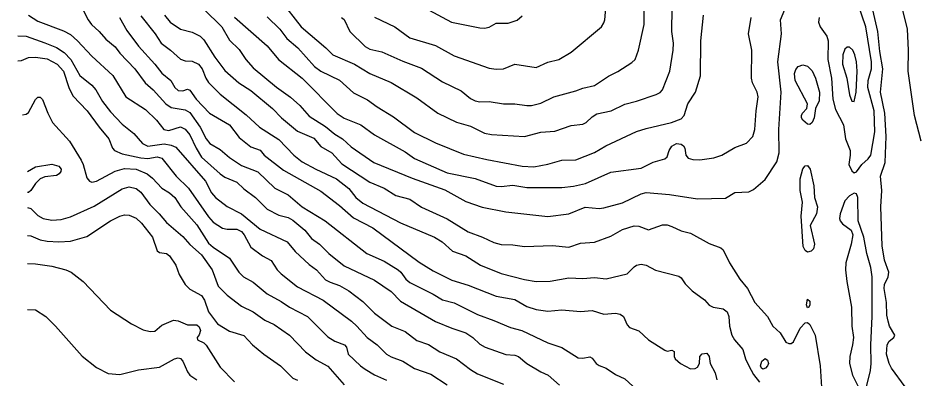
# Model space of a CAD drawing. Header units: inches. Extents: x 3311818 to 3313075, y 1372003 to 1372737.
# Drawn here: x 3311821 to 3311967.5, y 1372509.2 to 1372568 of the extents above; entities that cross this region are included whole.
import ezdxf

# ---------------------------------------------------------------- set-up
doc = ezdxf.new("R2010")
doc.units = ezdxf.units.IN
doc.header["$MEASUREMENT"] = 0

msp = doc.modelspace()

# ---------------------------------------------------------------- linework, layer by layer
for points, elevation in [([(3311879.1, 1372568.17), (3311882.37, 1372566.6), (3311884.82, 1372564.79), (3311888.99, 1372563.55), (3311892.06, 1372561.84), (3311897.78, 1372559.86), (3311898.92, 1372559.69), (3311900.07, 1372559.72), (3311901.97, 1372560.51), (3311905.4, 1372559.97), (3311907.31, 1372560.82), (3311909.12, 1372561.26), (3311911.12, 1372562.43), (3311916.05, 1372566.6), (3311916.46, 1372567.22), (3311916.59, 1372567.74), (3311917.02, 1372572.7)], 4488), ([(3311957.62, 1372542.93), (3311958.48, 1372544.11), (3311959.52, 1372545.06), (3311959.93, 1372545.64), (3311960.6, 1372549.45), (3311960.52, 1372552.88), (3311959.48, 1372556.69), (3311959.53, 1372557.83), (3311960.06, 1372559.74), (3311960.07, 1372560.88), (3311959.13, 1372566.6), (3311957.24, 1372572.18)], 4493), ([(3311863.8, 1372570.79), (3311867.13, 1372566.6), (3311871.15, 1372563.17), (3311872.3, 1372562.02), (3311875.82, 1372560.5), (3311878.34, 1372558.99), (3311881.77, 1372557.49), (3311885.96, 1372554.98), (3311889.39, 1372552.51), (3311892.44, 1372551.04), (3311894.73, 1372550.4), (3311897.02, 1372549.25), (3311898.16, 1372549.03), (3311903.5, 1372548.68), (3311906.16, 1372549.42), (3311908.45, 1372549.58), (3311911.12, 1372550.49), (3311913.03, 1372550.72), (3311913.58, 1372550.97), (3311914.55, 1372551.93), (3311915.31, 1372552.37), (3311917.62, 1372552.88), (3311919.89, 1372553.97), (3311921.79, 1372554.46), (3311924.97, 1372555.55), (3311925.6, 1372555.88), (3311925.99, 1372556.31), (3311927.21, 1372559.36), (3311927.77, 1372562.79), (3311927.79, 1372563.93), (3311927.54, 1372565.84), (3311927.6, 1372569.65)], 4490), ([(3311873.69, 1372568.12), (3311874.15, 1372567.78), (3311875.04, 1372565.84), (3311877.58, 1372563.35), (3311878.34, 1372562.92), (3311880.25, 1372562.53), (3311883.68, 1372560.96), (3311886.73, 1372559.83), (3311890.16, 1372557.59), (3311893.21, 1372556.14), (3311894.73, 1372554.92), (3311895.49, 1372554.52), (3311896.26, 1372554.37), (3311897.78, 1372554.43), (3311900.07, 1372554.05), (3311901.97, 1372554.05), (3311903.88, 1372553.75), (3311904.64, 1372553.78), (3311906.16, 1372554.14), (3311908.32, 1372555.16), (3311911.88, 1372556.14), (3311913.03, 1372556.6), (3311914.93, 1372557.03), (3311917.22, 1372558.55), (3311918.74, 1372559.3), (3311921.03, 1372560.74), (3311921.57, 1372561.26), (3311922.12, 1372562.79), (3311923.03, 1372566.98), (3311923.01, 1372570.41)], 4489), ([(3311831.46, 1372569.63), (3311832.4, 1372567.74), (3311832.96, 1372566.98), (3311834.2, 1372565.84), (3311835.27, 1372564.59), (3311836.8, 1372563.32), (3311837.56, 1372562.3), (3311840.01, 1372559.74), (3311841.69, 1372557.45), (3311843.03, 1372556.31), (3311845.1, 1372554.02), (3311845.95, 1372553.42), (3311848.23, 1372553.07), (3311848.99, 1372552.6), (3311850.67, 1372550.21), (3311851.66, 1372548.32), (3311852.26, 1372547.54), (3311853.95, 1372546.58), (3311855.47, 1372545.28), (3311857.38, 1372544), (3311860.05, 1372542.94), (3311862.86, 1372540.3), (3311865, 1372539.19), (3311867.29, 1372537.26), (3311871.03, 1372534.96), (3311877.84, 1372529.63), (3311880.63, 1372528.4), (3311882.92, 1372526.98), (3311883.38, 1372526.58), (3311884.2, 1372525.44), (3311884.82, 1372524.92), (3311888.63, 1372523), (3311890.16, 1372522.05), (3311892.06, 1372521.59), (3311895.87, 1372519.66), (3311898.54, 1372518.72), (3311901.21, 1372517.54), (3311903.06, 1372517.05), (3311907.31, 1372515.09), (3311909.6, 1372514.29), (3311912.26, 1372512.64), (3311913.03, 1372512.58), (3311914.17, 1372512.8), (3311914.55, 1372512.58), (3311915.22, 1372511.71), (3311915.69, 1372511.38), (3311916.84, 1372510.91), (3311918.36, 1372509.91), (3311919.89, 1372509.19), (3311922.55, 1372506.73)], 4497), ([(3311851.28, 1372569.46), (3311854.2, 1372566.6), (3311855.47, 1372564.43), (3311857, 1372562.9), (3311858.09, 1372561.26), (3311859.29, 1372559.88), (3311863.1, 1372556.76), (3311865.38, 1372555.14), (3311866.91, 1372553.73), (3311868.43, 1372552.02), (3311871.1, 1372550.35), (3311872.62, 1372549.09), (3311873.85, 1372548.3), (3311875.29, 1372546.99), (3311878.96, 1372544.49), (3311885.2, 1372541.91), (3311890.54, 1372540.01), (3311893.97, 1372538.12), (3311896.64, 1372537.18), (3311900.45, 1372536.43), (3311907.31, 1372535.67), (3311910.74, 1372536.12), (3311913.41, 1372537.19), (3311915.69, 1372536.98), (3311916.46, 1372537.05), (3311919.5, 1372537.87), (3311922.55, 1372539.38), (3311923.32, 1372539.56), (3311927.13, 1372539.22), (3311931.7, 1372538.53), (3311936.27, 1372538.65), (3311937.8, 1372539.56), (3311940.09, 1372539.69), (3311940.85, 1372540.04), (3311942.75, 1372541.69), (3311944.66, 1372544.58), (3311945, 1372546.02), (3311944.96, 1372549.83), (3311945.34, 1372555.93), (3311944.8, 1372560.88), (3311945.37, 1372565.46), (3311945.23, 1372567.74), (3311946.2, 1372570.03)], 4493), ([(3311887.87, 1372569.33), (3311891.61, 1372567.36), (3311896.26, 1372566.44), (3311897.02, 1372566.38), (3311897.78, 1372566.54)], 4487), ([(3311965.56, 1372507.9), (3311963.34, 1372510.93), (3311962.93, 1372511.71), (3311962.52, 1372513.24), (3311962.64, 1372514.76), (3311962.95, 1372515.35), (3311963.69, 1372515.91), (3311963.89, 1372516.29), (3311962.98, 1372517.81), (3311962.76, 1372518.58), (3311962.57, 1372519.55), (3311962.48, 1372521.62), (3311962.1, 1372523.91), (3311962.19, 1372524.57), (3311962.77, 1372525.82), (3311962.9, 1372526.58), (3311962.19, 1372528.53), (3311961.81, 1372530.87), (3311961.58, 1372537.25), (3311961.75, 1372539.92), (3311961.52, 1372542.21), (3311962.3, 1372544.49), (3311962.43, 1372548.69), (3311962.25, 1372552.5), (3311961.53, 1372555.93), (3311961.92, 1372559.74), (3311961.43, 1372562.54), (3311961.1, 1372565.84), (3311960.11, 1372570.03)], 4494), ([(3311968.16, 1372547.92), (3311967.08, 1372552.12), (3311966.04, 1372559.36), (3311966.1, 1372562.79), (3311965.94, 1372566.22), (3311965.18, 1372569.27)], 4495), ([(3311822.7, 1372568.5), (3311824.22, 1372567.5), (3311828.41, 1372565.94), (3311829.56, 1372565.32), (3311830.68, 1372564.31), (3311832.99, 1372561.77), (3311836.42, 1372558.64), (3311838.58, 1372555.16), (3311841.75, 1372553.09), (3311843.56, 1372551.35), (3311844.73, 1372549.83), (3311845.56, 1372549.66), (3311847.47, 1372550.28), (3311848.23, 1372549.88), (3311848.99, 1372548.97), (3311850, 1372546.78), (3311850.9, 1372545.33), (3311853.91, 1372542.59), (3311854.71, 1372542.05), (3311856.62, 1372541.25), (3311857.76, 1372540.15), (3311859.71, 1372538.78), (3311861.58, 1372536.87), (3311863.48, 1372535.89), (3311865, 1372535.51), (3311865.76, 1372535.08), (3311867.73, 1372533.44), (3311868.81, 1372532.09), (3311870.14, 1372531.15), (3311871.65, 1372529.63), (3311874.15, 1372527.64), (3311879.1, 1372525.26), (3311881.77, 1372523.46), (3311883.3, 1372521.85), (3311889.01, 1372518.56), (3311891.68, 1372517.44), (3311893.97, 1372516.71), (3311895.12, 1372515.91), (3311896.26, 1372514.83), (3311897.09, 1372514.38), (3311900.45, 1372513.17), (3311901.97, 1372513.06), (3311902.54, 1372512.86), (3311903.9, 1372511.71), (3311906.16, 1372510.36), (3311907.36, 1372509.81), (3311909.21, 1372508.18)], 4498), ([(3311837.51, 1372568.12), (3311838.7, 1372565.97), (3311840.61, 1372563.4), (3311843.28, 1372560.49), (3311844.42, 1372559.01), (3311845.9, 1372557.83), (3311846.55, 1372556.69), (3311847.09, 1372556.22), (3311847.85, 1372556.15), (3311848.61, 1372556.41), (3311848.99, 1372556.27), (3311850, 1372554.78), (3311852.2, 1372552.5), (3311855.43, 1372550.59), (3311857, 1372548.55), (3311858.9, 1372547), (3311860.43, 1372546.49), (3311861.07, 1372545.64), (3311864.24, 1372543.23), (3311870.34, 1372539.79), (3311873.39, 1372537.47), (3311875.67, 1372535.43), (3311878.78, 1372533.82), (3311886.35, 1372528.24), (3311888.63, 1372526.79), (3311891.68, 1372525.27), (3311894.35, 1372524.44), (3311898.92, 1372522.67), (3311901.97, 1372522.12), (3311903.88, 1372520.99), (3311905.4, 1372520.5), (3311907.31, 1372520.24), (3311909.6, 1372520.47), (3311912.64, 1372520.2), (3311914.55, 1372520.36), (3311916.46, 1372519.76), (3311918.36, 1372519.88), (3311919.12, 1372519.72), (3311919.63, 1372519.34), (3311920.27, 1372517.99), (3311920.65, 1372517.58), (3311922.17, 1372517), (3311923.7, 1372515.55), (3311926.37, 1372513.87), (3311926.75, 1372513.72), (3311927.51, 1372513.85), (3311927.89, 1372513.68), (3311927.91, 1372512.86), (3311928.07, 1372512.48), (3311928.95, 1372511.71), (3311930.56, 1372510.81), (3311931.32, 1372510.86), (3311931.7, 1372511.11), (3311932.04, 1372511.71), (3311932.08, 1372512.86), (3311932.46, 1372513.29), (3311933.23, 1372513.37), (3311933.62, 1372512.86), (3311933.76, 1372511.71), (3311934.57, 1372510.19), (3311934.84, 1372509.05)], 4496), ([(3311840.99, 1372568.35), (3311843.34, 1372565.46), (3311844.29, 1372563.93), (3311845.82, 1372562.79), (3311847.47, 1372561.29), (3311848.23, 1372561.06), (3311849.38, 1372561), (3311850.39, 1372560.5), (3311850.99, 1372559.74), (3311851.6, 1372558.21), (3311852.04, 1372557.52), (3311853.95, 1372555.62), (3311858.14, 1372552.23), (3311860.31, 1372550.21), (3311863.48, 1372548.23), (3311865.95, 1372545.64), (3311867.29, 1372544.56), (3311869.53, 1372543.35), (3311872.91, 1372541.82), (3311874.91, 1372540.23), (3311876.06, 1372538.74), (3311877.2, 1372537.84), (3311883.3, 1372534.65), (3311888.85, 1372532.3), (3311890.08, 1372531.53), (3311891.81, 1372530.01), (3311893.97, 1372529.23), (3311896.35, 1372527.72), (3311899.69, 1372526.38), (3311903.5, 1372525.37), (3311905.4, 1372525.06), (3311907.69, 1372525.14), (3311910.74, 1372525.64), (3311913.03, 1372525.55), (3311914.93, 1372525.71), (3311916.84, 1372525.5), (3311920.27, 1372526.32), (3311921.41, 1372527.48), (3311921.79, 1372527.74), (3311922.55, 1372527.91), (3311923.32, 1372527.72), (3311924.84, 1372526.91), (3311928.65, 1372525.92), (3311929.03, 1372525.66), (3311929.72, 1372524.67), (3311930.83, 1372523.53), (3311932.84, 1372522.1), (3311933.61, 1372521.18), (3311934.26, 1372520.86), (3311935.89, 1372520.61), (3311936.52, 1372520.1), (3311936.82, 1372519.34), (3311936.9, 1372517.81), (3311937.29, 1372516.29), (3311937.75, 1372515.53), (3311939.09, 1372514), (3311939.55, 1372512.48), (3311940.09, 1372511.3), (3311940.85, 1372509.93), (3311941.8, 1372508.67)], 4495), ([(3311844.84, 1372568.5), (3311845.76, 1372567.36), (3311847.47, 1372566.18), (3311849.38, 1372565.69), (3311850.65, 1372565.07), (3311851.28, 1372564.46), (3311853.07, 1372561.64), (3311854.71, 1372559.47), (3311856.96, 1372557.45), (3311858.9, 1372556.22), (3311862.45, 1372553.26), (3311863.9, 1372551.73), (3311866.53, 1372549.58), (3311869.19, 1372548.43), (3311870.34, 1372547.05), (3311872.11, 1372546.02), (3311873.77, 1372544.24), (3311878.34, 1372541.25), (3311880.63, 1372540.28), (3311882.53, 1372539.06), (3311884.82, 1372538.48), (3311886.73, 1372537.17), (3311890.92, 1372535.27), (3311894.35, 1372533.17), (3311896.7, 1372532.3), (3311898.54, 1372531.4), (3311899.69, 1372531.1), (3311901.59, 1372531.05), (3311903.5, 1372530.79), (3311908.07, 1372530.92), (3311910.74, 1372530.65), (3311912.64, 1372531.31), (3311914.93, 1372531.48), (3311917.6, 1372532.48), (3311919.5, 1372533.52), (3311921.41, 1372534.12), (3311922.17, 1372534.07), (3311923.7, 1372533.49), (3311925.98, 1372534.29), (3311926.75, 1372534.28), (3311927.51, 1372534.05), (3311929.03, 1372533.35), (3311930.56, 1372532.95), (3311933.61, 1372531.25), (3311935.51, 1372530.53), (3311935.89, 1372530.2), (3311936.94, 1372528.1), (3311938.63, 1372525.44), (3311939.88, 1372523.91), (3311941.05, 1372521.62), (3311943.12, 1372519.34), (3311944, 1372517.81), (3311945.18, 1372516.67), (3311946.1, 1372515.15), (3311946.57, 1372514.94), (3311946.95, 1372514.96), (3311947.33, 1372515.22), (3311948.42, 1372517.43), (3311949.23, 1372518.31), (3311949.61, 1372518.39), (3311950, 1372518.06), (3311950.86, 1372516.29), (3311951.71, 1372511.33), (3311952.1, 1372505.24)], 4494), ([(3311856.24, 1372568.13), (3311861.57, 1372563.5), (3311863.44, 1372561.26), (3311867.29, 1372558.21), (3311873.01, 1372552.47), (3311874.15, 1372551.67), (3311876.87, 1372550.59), (3311879.1, 1372549), (3311884.06, 1372546.2), (3311885.58, 1372545.11), (3311890.92, 1372542.77), (3311895.49, 1372541.83), (3311898.92, 1372540.61), (3311899.69, 1372540.54), (3311901.59, 1372540.76), (3311903.88, 1372540.38), (3311909.6, 1372540.39), (3311911.5, 1372540.58), (3311913.46, 1372541.06), (3311917.6, 1372542.86), (3311922.55, 1372543.53), (3311924.46, 1372544.54), (3311926.37, 1372545.07), (3311926.75, 1372545.4), (3311927.08, 1372546.4), (3311927.51, 1372547.12), (3311928.27, 1372547.57), (3311929.03, 1372547.46), (3311929.41, 1372547.16), (3311929.62, 1372546.78), (3311929.81, 1372545.64), (3311930.18, 1372545.18), (3311930.94, 1372544.93), (3311932.08, 1372544.9), (3311934.38, 1372545.25), (3311935.66, 1372545.64), (3311937.8, 1372546.9), (3311939.7, 1372547.63), (3311940.7, 1372548.69), (3311941.06, 1372549.83), (3311941.25, 1372552.88), (3311941.61, 1372555.16), (3311941.45, 1372555.93), (3311940.68, 1372557.45), (3311940.51, 1372558.21), (3311940.56, 1372562.79), (3311940, 1372565.46), (3311940.45, 1372568.12)], 4492), ([(3311861.57, 1372568.2), (3311863.63, 1372566.22), (3311864.78, 1372564.69), (3311866.6, 1372563.17), (3311869.28, 1372560.12), (3311870.34, 1372559.36), (3311873.39, 1372557.91), (3311875.67, 1372555.84), (3311877.96, 1372554.69), (3311879.49, 1372553.53), (3311882.15, 1372551.92), (3311885.58, 1372549.37), (3311889.01, 1372547.67), (3311893.59, 1372545.83), (3311897.4, 1372544.95), (3311903.12, 1372543.88), (3311905.02, 1372543.74), (3311907.31, 1372544.17), (3311909.6, 1372544.85), (3311911.88, 1372544.89), (3311914.93, 1372546.12), (3311916.75, 1372547.16), (3311921.79, 1372549.5), (3311923.32, 1372550.03), (3311927.47, 1372550.97), (3311929.03, 1372551.6), (3311929.56, 1372552.12), (3311930.11, 1372554.02), (3311931.39, 1372555.93), (3311932.18, 1372558.59), (3311932.24, 1372564.31), (3311932.68, 1372568.5)], 4491), ([(3311897.78, 1372566.54), (3311898.92, 1372567.19), (3311900.83, 1372567.15), (3311902.35, 1372567.65), (3311903.12, 1372568.38)], 4487), ([(3311951.54, 1372568.12), (3311951.41, 1372567.36), (3311951.72, 1372566.6), (3311952.77, 1372565.07), (3311953, 1372564.31), (3311952.92, 1372561.26), (3311953.56, 1372558.21), (3311953.78, 1372554.78), (3311954.19, 1372553.1), (3311955.51, 1372550.59), (3311955.83, 1372548.3), (3311956.57, 1372546.4), (3311956.6, 1372545.64), (3311956.36, 1372544.11), (3311956.86, 1372543.08), (3311957.24, 1372542.8), (3311957.62, 1372542.93)], 4493), ([(3311820.98, 1372565.13), (3311822.31, 1372565.03), (3311825.36, 1372563.98), (3311827.27, 1372563.19), (3311828.51, 1372562.41), (3311829.58, 1372561.26), (3311831.08, 1372558.67), (3311832.99, 1372557.09), (3311833.68, 1372556.31), (3311834.76, 1372554.4), (3311836.04, 1372552.72), (3311837.94, 1372550.69), (3311839.85, 1372549.21), (3311841.25, 1372547.54), (3311842.13, 1372547.1), (3311844.8, 1372547.49), (3311845.95, 1372547.31), (3311846.71, 1372546.98), (3311851.56, 1372541.44), (3311852.52, 1372539.54), (3311853.16, 1372538.78), (3311855.09, 1372537.3), (3311857.38, 1372536.07), (3311860.43, 1372533.6), (3311864.83, 1372531.53), (3311866.15, 1372529.96), (3311868.43, 1372527.82), (3311869.6, 1372526.96), (3311871.1, 1372525.33), (3311871.86, 1372524.93), (3311873.39, 1372524.43), (3311874.91, 1372523.57), (3311877.2, 1372521.82), (3311879.1, 1372519.9), (3311881.92, 1372517.81), (3311884.06, 1372516.92), (3311885.96, 1372515.46), (3311887.87, 1372514.81), (3311889.74, 1372513.62), (3311892.44, 1372512.48), (3311894.73, 1372510.7), (3311895.87, 1372510.01), (3311900.07, 1372508.33)], 4499), ([(3311957.24, 1372554.39), (3311957.55, 1372555.93), (3311957.71, 1372559.36), (3311957.63, 1372560.88), (3311957.37, 1372562.02), (3311957.02, 1372562.79), (3311956.47, 1372563.27), (3311956.09, 1372563.25), (3311955.71, 1372562.93), (3311955.38, 1372562.02), (3311955.33, 1372560.5), (3311956.03, 1372558.21), (3311956.47, 1372555.48), (3311956.86, 1372554.48), (3311957.24, 1372554.39)], 4492), ([(3311820.98, 1372561.05), (3311821.55, 1372561.11), (3311822.7, 1372561.59), (3311823.84, 1372561.66), (3311825.75, 1372561.34), (3311827.39, 1372560.5), (3311828.41, 1372559.34), (3311829.28, 1372556.69), (3311829.94, 1372555.32), (3311832.28, 1372552.88), (3311834.2, 1372550.21), (3311835.78, 1372548.3), (3311836.38, 1372546.78), (3311836.72, 1372546.4), (3311837.94, 1372545.9), (3311840.99, 1372545.22), (3311842.13, 1372545.12), (3311843.66, 1372545.36), (3311844.42, 1372545.15), (3311846.77, 1372542.21), (3311848.76, 1372540.3), (3311852.04, 1372535.58), (3311852.81, 1372534.75), (3311854.33, 1372533.75), (3311855.09, 1372533.58), (3311856.62, 1372533.62), (3311857.38, 1372533.19), (3311857.84, 1372532.68), (3311858.9, 1372530.65), (3311860.81, 1372529.24), (3311862.23, 1372528.48), (3311863.24, 1372526.96), (3311863.86, 1372526.34), (3311866.53, 1372524.22), (3311870.72, 1372522.01), (3311875.31, 1372518.58), (3311876.19, 1372517.81), (3311877.89, 1372515.91), (3311879.49, 1372514.73), (3311881.01, 1372513.23), (3311881.77, 1372512.78), (3311883.68, 1372512.06), (3311885.58, 1372510.89), (3311888.25, 1372509.95), (3311890.92, 1372508.2)], 4500), ([(3311950.41, 1372550.97), (3311950, 1372550.64), (3311949.61, 1372550.69), (3311948.85, 1372551.35), (3311948.68, 1372551.73), (3311948.65, 1372552.12), (3311948.83, 1372552.5), (3311949.55, 1372553.26), (3311949.63, 1372554.02), (3311947.62, 1372557.83), (3311947.54, 1372558.98), (3311947.71, 1372559.64), (3311948.09, 1372560.1), (3311948.85, 1372560.38), (3311949.61, 1372560.18), (3311950.38, 1372559.4), (3311950.92, 1372558.21), (3311951.58, 1372555.93), (3311951.52, 1372554.52), (3311950.96, 1372553.26), (3311950.7, 1372551.73), (3311950.41, 1372550.97)], 4494), ([(3311821.74, 1372552.21), (3311822.31, 1372552.32), (3311822.7, 1372552.64), (3311823.84, 1372554.72), (3311824.22, 1372555.09), (3311824.6, 1372555.13), (3311824.98, 1372554.74), (3311825.82, 1372552.5), (3311826.63, 1372550.97), (3311829.36, 1372547.92), (3311831.26, 1372544.87), (3311831.62, 1372544.11), (3311832.22, 1372541.95), (3311832.61, 1372541.42), (3311832.99, 1372541.28), (3311833.75, 1372541.41), (3311836.8, 1372543.05), (3311838.32, 1372543.47), (3311840.23, 1372543.39), (3311842.02, 1372542.59), (3311842.9, 1372541.9), (3311844.42, 1372540.3), (3311845.68, 1372539.54), (3311846.53, 1372538.78), (3311847.5, 1372537.25), (3311850.14, 1372534.28), (3311852.04, 1372531.34), (3311852.81, 1372530.66), (3311855.46, 1372528.87), (3311856.98, 1372526.58), (3311857.75, 1372525.82), (3311859.29, 1372524.95), (3311861.57, 1372523.05), (3311863.86, 1372521.83), (3311865.23, 1372520.86), (3311868.18, 1372519.34), (3311871.48, 1372516.05), (3311872.62, 1372515.35), (3311874.19, 1372514.76), (3311874.49, 1372514.38), (3311874.79, 1372513.24), (3311876.77, 1372511.33), (3311877.58, 1372510.75), (3311879.1, 1372509.85), (3311881.01, 1372508.98)], 4501), ([(3311822.51, 1372543.01), (3311823.84, 1372543.73), (3311826.51, 1372544.21), (3311827.65, 1372543.89), (3311828.03, 1372543.35), (3311827.97, 1372542.97), (3311827.69, 1372542.59), (3311827.27, 1372542.35), (3311825.36, 1372542.12), (3311824.6, 1372541.79), (3311823.84, 1372541.02), (3311823.08, 1372539.92), (3311822.7, 1372539.57), (3311822.51, 1372539.57)], 4502), ([(3311950.25, 1372530.01), (3311949.61, 1372529.85), (3311949.23, 1372530.11), (3311948.93, 1372530.77), (3311948.59, 1372535.73), (3311948.84, 1372538.01), (3311948.42, 1372539.92), (3311948.45, 1372541.82), (3311948.85, 1372543.41), (3311949.23, 1372543.93), (3311949.61, 1372543.97), (3311950.07, 1372543.35), (3311950.66, 1372540.68), (3311950.75, 1372538.78), (3311951.28, 1372537.25), (3311951.09, 1372536.11), (3311950.06, 1372534.2), (3311950.77, 1372531.15), (3311950.62, 1372530.39), (3311950.25, 1372530.01)], 4494), ([(3311822.51, 1372537.14), (3311823.08, 1372536.98), (3311824.22, 1372535.85), (3311825.1, 1372535.35), (3311826.51, 1372535.07), (3311828.03, 1372535.17), (3311829.56, 1372535.63), (3311833.37, 1372537.37), (3311837.94, 1372540.17), (3311839.08, 1372540.47), (3311840.23, 1372540.25), (3311840.99, 1372539.61), (3311842.46, 1372537.63), (3311844.01, 1372536.11), (3311845.18, 1372534.68), (3311847.85, 1372532.39), (3311848.99, 1372531.1), (3311850.9, 1372529.39), (3311852.6, 1372526.96), (3311853.59, 1372524.29), (3311855.09, 1372522.83), (3311857.38, 1372521.02), (3311859.29, 1372520.1), (3311861.19, 1372518.76), (3311862.72, 1372518.04), (3311865.25, 1372516.29), (3311867.85, 1372513.62), (3311869.58, 1372512.29), (3311871.48, 1372511.25), (3311874.15, 1372508.23)], 4502), ([(3311959.24, 1372507.9), (3311959.91, 1372510.55), (3311960, 1372511.71), (3311959.95, 1372514.76), (3311960.18, 1372519.34), (3311960.15, 1372525.82), (3311959.96, 1372527.34), (3311959.3, 1372529.63), (3311958.83, 1372532.3), (3311957.88, 1372534.96), (3311957.85, 1372538.78), (3311957.62, 1372539.34), (3311957.24, 1372539.48), (3311956.47, 1372539.02), (3311955.71, 1372538.21), (3311954.95, 1372536.11), (3311954.85, 1372535.35), (3311954.95, 1372534.96), (3311955.33, 1372534.45), (3311956.74, 1372533.44), (3311957, 1372532.68), (3311956.77, 1372531.15), (3311955.87, 1372528.1), (3311955.83, 1372526.96), (3311956.02, 1372525.05), (3311956.78, 1372520.86), (3311956.84, 1372517.81), (3311957.12, 1372515.91), (3311956.99, 1372514.76), (3311956.51, 1372512.86), (3311956.5, 1372511.71), (3311956.97, 1372509.81), (3311958.51, 1372506.76)], 4493), ([(3311822.51, 1372532.54), (3311823.08, 1372532.53), (3311824.6, 1372531.87), (3311825.75, 1372531.62), (3311827.65, 1372531.51), (3311829.56, 1372531.66), (3311832.22, 1372532.42), (3311836.04, 1372534.98), (3311837.56, 1372535.74), (3311838.32, 1372535.92), (3311839.08, 1372535.9), (3311840.23, 1372535.38), (3311841.1, 1372534.58), (3311842.89, 1372532.3), (3311843.66, 1372530.06), (3311844.04, 1372529.77), (3311845.18, 1372529.64), (3311845.68, 1372529.25), (3311846.71, 1372527.72), (3311847.22, 1372526.2), (3311848.23, 1372524.56), (3311848.99, 1372523.83), (3311850.91, 1372522.77), (3311851.4, 1372522.01), (3311852.04, 1372520.13), (3311853.48, 1372518.19), (3311855.47, 1372516.98), (3311857.76, 1372516.26), (3311859.18, 1372514.76), (3311861.02, 1372513.24), (3311863.76, 1372511.33), (3311865.76, 1372509.32), (3311866.53, 1372509)], 4503), ([(3311822.51, 1372528.02), (3311823.84, 1372527.97), (3311826.51, 1372527.55), (3311828.78, 1372526.96), (3311829.66, 1372526.58), (3311831.62, 1372525.05), (3311836.04, 1372520.39), (3311839.47, 1372518.16), (3311841.37, 1372517.21), (3311842.52, 1372516.91), (3311843.28, 1372516.97), (3311844.42, 1372517.96), (3311846.33, 1372518.78), (3311847.09, 1372518.66), (3311848.61, 1372517.98), (3311850.14, 1372518), (3311850.52, 1372517.69), (3311850.71, 1372517.05), (3311850.52, 1372516.38), (3311850.16, 1372515.91), (3311850.24, 1372515.53), (3311851.28, 1372515.04), (3311851.66, 1372514.67), (3311853.95, 1372511.11), (3311856.24, 1372508.72)], 4504), ([(3311949.85, 1372520.86), (3311949.61, 1372520.78), (3311949.48, 1372521.24), (3311949.61, 1372522.18), (3311950, 1372521.85), (3311950.04, 1372521.24), (3311949.85, 1372520.86)], 4494), ([(3311822.51, 1372520.52), (3311823.84, 1372520.44), (3311825.53, 1372519.34), (3311827.09, 1372517.81), (3311831.46, 1372512.89), (3311833.75, 1372511.04), (3311835.65, 1372510.06), (3311837.56, 1372509.9), (3311840.61, 1372510.64), (3311844.04, 1372511.11), (3311846.48, 1372512.48), (3311847.09, 1372512.61), (3311847.47, 1372512.53), (3311847.87, 1372512.1), (3311848.61, 1372510.34), (3311848.98, 1372509.81), (3311850.14, 1372509.05)], 4505), ([(3311942.79, 1372510.95), (3311942.37, 1372510.79), (3311942.12, 1372510.95), (3311942, 1372511.33), (3311942.2, 1372512.1), (3311942.75, 1372512.49), (3311943.14, 1372512.25), (3311943.26, 1372511.71), (3311943.14, 1372511.29), (3311942.79, 1372510.95)], 4495)]:
    msp.add_lwpolyline(points, dxfattribs=dict(elevation=elevation))

doc.saveas('drawing.dxf')
